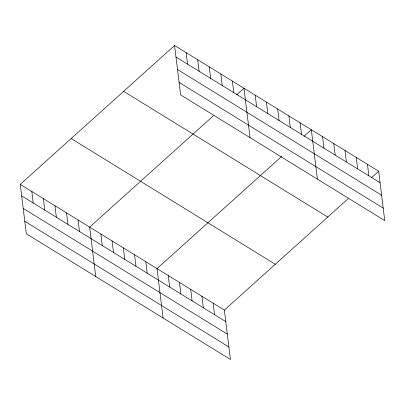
<?xml version="1.0" encoding="UTF-8"?>
<svg xmlns="http://www.w3.org/2000/svg" width="405" height="405" viewBox="0 0 405 405"><rect width="100%" height="100%" fill="white"/><g stroke="black" fill="none" stroke-linecap="round" stroke-linejoin="round"><path stroke-width="0.61" d="M20.25 184.381L224.37 310.098L230.43 359.488L26.315 233.771L20.25 184.381L174.57 45.512L378.685 171.229L384.75 220.619L180.63 94.902L174.57 45.512M213.415 115.754L89.652 227.124L95.717 276.514M236.56 94.922L243.967 88.26L250.032 137.644M281.698 156.406L157.008 268.611L163.073 318.001M303.922 136.409L311.329 129.742L317.393 179.131M224.37 310.098L348.133 198.723M371.739 177.481L378.685 171.229M175.983 57.024L380.098 182.741M177.517 69.523L381.632 195.24M179.096 82.402L383.216 208.119M123.641 91.338L327.761 217.055M71.174 138.556L275.294 264.273M21.662 195.893L225.782 321.605M23.196 208.393L227.316 334.11M24.781 221.272L228.896 346.989M367.462 164.314L368.874 175.826M356.233 157.403L357.645 168.91M345.004 150.488L346.422 161.995M333.781 143.573L335.193 155.085M322.552 136.657L323.965 148.169M300.1 122.831L301.512 134.339M288.876 115.916L290.289 127.423M277.648 109.001L279.06 120.513M266.419 102.085L267.837 113.597M255.196 95.17L256.608 106.682M232.399 81.132L233.817 92.644M220.836 74.009L222.249 85.521M209.269 66.886L210.681 78.398M197.701 59.763L199.113 71.27M186.133 52.64L187.545 64.147M213.141 303.183L214.554 314.695M201.913 296.268L203.33 307.78M190.689 289.352L192.102 300.864M179.461 282.442L180.873 293.949M168.237 275.527L169.649 287.034M145.785 261.696L147.197 273.208M134.556 254.78L135.969 266.293M123.328 247.87L124.745 259.377M112.104 240.955L113.516 252.462M100.875 234.039L102.288 245.552M78.084 220.001L79.496 231.513M66.516 212.878L67.929 224.385M54.948 205.755L56.366 217.262M43.386 198.627L44.798 210.139M31.818 191.504L33.23 203.016"/></g></svg>
